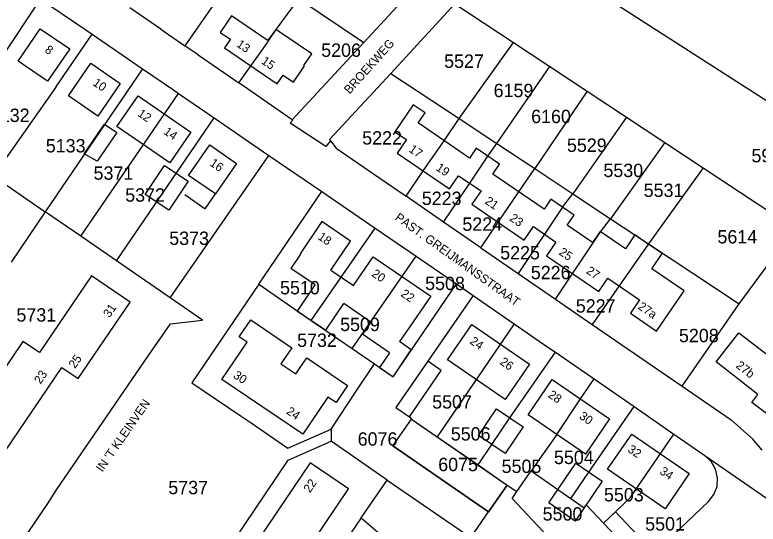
# Model space of a CAD drawing. Extents: x 191922 to 199923, y 328959 to 333350.
# Drawn here: x 196836.9 to 196987.1, y 331400 to 331502.9 of the extents above; entities that cross this region are included whole.
import ezdxf

# ---------------------------------------------------------------- set-up
doc = ezdxf.new("R2010")
doc.units = 0
for name, color, linetype in [('bestemmingsplangebied', 7, 'Continuous'), ('enkelbestemming', 7, 'Continuous'), ('Level 6', 7, 'Continuous'), ('maatvoering - maximum aantal wooneenheden', 7, 'Continuous'), ('Maatvoering_symbolen', 7, 'Continuous'), ('recreatiewoning', 7, 'Continuous')]:
    doc.layers.add(name, color=color, linetype=linetype)

msp = doc.modelspace()

# ---------------------------------------------------------------- linework, layer by layer
at = {"layer": 'bestemmingsplangebied'}
for p, q in [((196941.14, 331516.18), (197028.88, 331459.89)), ((196941.14, 331516.18), (197028.88, 331459.89)), ((196976.38, 331413.85), (196989.68, 331404.65)), ((196977.67, 331412.63), (196976.38, 331413.85)), ((196976.38, 331413.85), (196989.68, 331404.65)), ((196977.67, 331412.63), (196976.38, 331413.85)), ((196978.55, 331411.1), (196977.67, 331412.63)), ((196978.55, 331411.1), (196977.67, 331412.63)), ((196978.95, 331409.37), (196978.55, 331411.1)), ((196978.95, 331409.37), (196978.55, 331411.1)), ((196978.82, 331407.6), (196978.95, 331409.37)), ((196978.82, 331407.6), (196978.95, 331409.37)), ((196978.18, 331405.95), (196978.82, 331407.6)), ((196978.18, 331405.95), (196978.82, 331407.6)), ((196977.09, 331404.55), (196978.18, 331405.95)), ((196977.09, 331404.55), (196978.18, 331405.95)), ((196963.76, 331391.93), (196977.09, 331404.55)), ((196963.76, 331391.93), (196977.09, 331404.55))]:
    msp.add_line(p, q, dxfattribs=at)
at = {"layer": 'Level 6'}
for p, q in [((196920.51, 331511.43), (196907.44, 331497.32)), ((196878.75, 331507.36), (196871.26, 331496.67)), ((196833.88, 331493.71), (196842.12, 331506.11)), ((196842.12, 331506.11), (196851.06, 331500)), ((196889.72, 331499.92), (196894.32, 331506.18)), ((196894.32, 331506.18), (196907.44, 331497.32)), ((196866.42, 331500), (196860.15, 331504.31)), ((196912.9, 331491.06), (196925.86, 331505.11)), ((196925.86, 331505.11), (196937.72, 331497.28)), ((196851.06, 331500), (196852.56, 331498.98)), ((196866.42, 331500), (196871.26, 331496.67)), ((196888.05, 331497.65), (196889.72, 331499.92)), ((196845.22, 331488.31), (196852.56, 331498.98)), ((196852.56, 331498.98), (196862.73, 331492.02)), ((196873.94, 331494.83), (196871.26, 331496.67)), ((196882.19, 331489.15), (196888.15, 331497.58)), ((196888.15, 331497.58), (196888.05, 331497.65)), ((196907.44, 331497.32), (196892.98, 331481.71)), ((196926.71, 331481.93), (196937.72, 331497.28)), ((196937.72, 331497.28), (196945.02, 331492.47)), ((196873.94, 331494.83), (196882.19, 331489.15)), ((196934.32, 331476.9), (196945.02, 331492.47)), ((196945.02, 331492.47), (196952.57, 331487.48)), ((196862.73, 331492.02), (196843.03, 331463.07)), ((196862.73, 331492.02), (196869, 331487.73)), ((196912.9, 331491.06), (196900.52, 331477.71)), ((196912.9, 331491.06), (196926.71, 331481.93)), ((196892.98, 331481.71), (196882.19, 331489.15)), ((196845.22, 331488.31), (196832.54, 331470.35)), ((196869, 331487.73), (196870.01, 331487.03)), ((196850.24, 331458.2), (196870.01, 331487.03)), ((196870.01, 331487.03), (196877.23, 331482.08)), ((196952.57, 331487.48), (196942.01, 331471.82)), ((196952.57, 331487.48), (196960.53, 331482.23)), ((196857.49, 331453.23), (196877.23, 331482.08)), ((196877.23, 331482.08), (196888.26, 331474.5)), ((196892.53, 331480.99), (196893.09, 331481.64)), ((196893.09, 331481.64), (196892.98, 331481.71)), ((196923.71, 331477.47), (196926.71, 331481.93)), ((196926.71, 331481.93), (196934.32, 331476.9)), ((196960.53, 331482.23), (196949.67, 331466.75)), ((196960.53, 331482.23), (196968.3, 331477.11)), ((196899.74, 331476.3), (196892.53, 331480.99)), ((196900.73, 331477.43), (196899.74, 331476.3)), ((196900.52, 331477.71), (196900.73, 331477.43)), ((196900.73, 331477.43), (196901.87, 331475.94)), ((196919.47, 331471.35), (196923.71, 331477.47)), ((196968.3, 331477.11), (196957.32, 331461.69)), ((196968.3, 331477.11), (196976.05, 331471.99)), ((196901.87, 331475.94), (196910.71, 331469.87)), ((196932.51, 331474.37), (196934.32, 331476.9)), ((196934.32, 331476.9), (196942.01, 331471.82)), ((196868.32, 331445.72), (196888.26, 331474.5)), ((196888.26, 331474.5), (196898.93, 331467.2)), ((196928.84, 331468.91), (196932.51, 331474.37)), ((196916, 331466.23), (196919.47, 331471.35)), ((196938.78, 331467.13), (196942.01, 331471.82)), ((196942.01, 331471.82), (196949.67, 331466.75)), ((196976.05, 331471.99), (196964.97, 331456.64)), ((196976.05, 331471.99), (196994.53, 331459.77)), ((196832.54, 331470.35), (196843.03, 331463.07)), ((196910.71, 331469.87), (196916, 331466.23)), ((196923.54, 331461.04), (196928.84, 331468.91)), ((196886.21, 331448.47), (196898.93, 331467.2)), ((196898.93, 331467.2), (196909.71, 331459.83)), ((196934.58, 331461.01), (196938.78, 331467.13)), ((196947.6, 331464.02), (196949.67, 331466.75)), ((196949.67, 331466.75), (196957.32, 331461.69)), ((196923.54, 331461.04), (196916, 331466.23)), ((196947.6, 331464.02), (196938.64, 331450.65)), ((196843.03, 331463.07), (196836.17, 331452.91)), ((196850.24, 331458.2), (196843.03, 331463.07)), ((196931.08, 331455.85), (196923.54, 331461.04)), ((196931.08, 331455.85), (196934.58, 331461.01)), ((196955.28, 331459.05), (196957.32, 331461.69)), ((196957.32, 331461.69), (196962.21, 331458.46)), ((196896.82, 331441.17), (196909.71, 331459.83)), ((196909.71, 331459.83), (196918.03, 331454.14)), ((196983.32, 331444.51), (196994.53, 331459.77)), ((196857.49, 331453.23), (196850.24, 331458.2)), ((196946.17, 331445.47), (196955.28, 331459.05)), ((196962.21, 331458.46), (196964.97, 331456.64)), ((196964.97, 331456.64), (196953.6, 331440.35)), ((196964.97, 331456.64), (196983.32, 331444.51)), ((196931.08, 331455.85), (196938.64, 331450.65)), ((196868.32, 331445.72), (196857.49, 331453.23)), ((196905.1, 331435.47), (196918.03, 331454.14)), ((196918.03, 331454.14), (196926.17, 331448.57)), ((196938.64, 331450.65), (196946.17, 331445.47)), ((196913.36, 331429.78), (196926.17, 331448.57)), ((196926.17, 331448.57), (196929.53, 331446.17)), ((196886.21, 331448.47), (196872.68, 331428.56)), ((196886.21, 331448.47), (196896.82, 331441.17)), ((196874.85, 331441.2), (196868.32, 331445.72)), ((196929.53, 331446.17), (196920.36, 331432.94)), ((196929.53, 331446.17), (196937.84, 331440.47)), ((196946.17, 331445.47), (196953.6, 331440.35)), ((196971.79, 331427.84), (196983.32, 331444.51)), ((196868.34, 331440.45), (196874.85, 331441.2)), ((196896.82, 331441.17), (196905.1, 331435.47)), ((196864.06, 331434.28), (196868.34, 331440.45)), ((196937.84, 331440.47), (196922.27, 331417.63)), ((196937.84, 331440.47), (196944.66, 331435.78)), ((196953.6, 331440.35), (196971.79, 331427.84)), ((196905.1, 331435.47), (196909.6, 331432.38)), ((196944.66, 331435.78), (196946.16, 331434.75)), ((196862.3, 331431.7), (196864.06, 331434.28)), ((196936.95, 331421.5), (196946.16, 331434.75)), ((196946.16, 331434.75), (196953.97, 331429.35)), ((196905.89, 331426.86), (196909.6, 331432.38)), ((196909.6, 331432.38), (196913.36, 331429.78)), ((196920.36, 331432.94), (196913.91, 331423.53)), ((196845.35, 331406.9), (196862.3, 331431.7)), ((196951.25, 331425.29), (196953.97, 331429.35)), ((196953.97, 331429.35), (196962.08, 331423.74)), ((196872.68, 331428.56), (196882.64, 331421.78)), ((196971.79, 331427.84), (196981.65, 331421.04)), ((196900.82, 331419.18), (196905.89, 331426.86)), ((196946.42, 331418.13), (196951.25, 331425.29)), ((196913.91, 331423.53), (196916.65, 331421.65)), ((196952.92, 331410.52), (196962.08, 331423.74)), ((196962.08, 331423.74), (196970.08, 331418.2)), ((196882.64, 331421.78), (196884.5, 331420.57)), ((196916.65, 331421.65), (196917.06, 331421.23)), ((196933.31, 331416.08), (196936.95, 331421.5)), ((196884.5, 331420.57), (196892.09, 331415.33)), ((196913.3, 331415.83), (196917.06, 331421.23)), ((196917.06, 331421.23), (196922.27, 331417.63)), ((196981.65, 331421.04), (196986.08, 331417.19)), ((196892.09, 331415.33), (196900.82, 331419.18)), ((196900.82, 331419.18), (196900.86, 331416.76)), ((196922.27, 331417.63), (196930.54, 331411.96)), ((196946.42, 331418.13), (196941.28, 331410.77)), ((196961.28, 331405.28), (196970.08, 331418.2)), ((196970.08, 331418.2), (196976.38, 331413.85)), ((196987.92, 331414.91), (196986.08, 331417.19)), ((196892.17, 331412.93), (196900.86, 331416.76)), ((196912.14, 331408.91), (196900.86, 331416.76)), ((196913.3, 331415.83), (196932.64, 331402.48)), ((196930.54, 331411.96), (196933.31, 331416.08)), ((196874.11, 331386.24), (196892.17, 331412.93)), ((196930.54, 331411.96), (196936.38, 331407.89)), ((196938.38, 331406.58), (196941.28, 331410.77)), ((196941.28, 331410.77), (196946.68, 331407.01)), ((196949.31, 331405.17), (196952.92, 331410.52)), ((196906.89, 331401.24), (196912.14, 331408.91)), ((196912.14, 331408.91), (196929.07, 331397.28)), ((196843.55, 331404.19), (196845.35, 331406.9)), ((196932.64, 331402.48), (196936.38, 331407.89)), ((196936.38, 331407.89), (196938.38, 331406.58)), ((196937.39, 331405.15), (196938.38, 331406.58)), ((196946.68, 331407.01), (196949.31, 331405.17)), ((196947.1, 331394.93), (196937.39, 331405.15)), ((196949.31, 331405.17), (196952, 331403.3)), ((196955.88, 331400.22), (196961.28, 331405.28)), ((196833.17, 331388.86), (196843.55, 331404.19)), ((196952, 331403.3), (196952.39, 331403.89)), ((196952.39, 331403.89), (196955.88, 331400.22)), ((196929.07, 331397.28), (196932.64, 331402.48)), ((196906.89, 331401.24), (196899.1, 331389.87)), ((196906.89, 331401.24), (196931.37, 331380.71)), ((196955.88, 331400.22), (196963.76, 331391.93))]:
    msp.add_line(p, q, dxfattribs=at)
at = {"layer": 'recreatiewoning'}
for p, q in [((196880.67, 331502.7), (196878.43, 331499.36)), ((196888.08, 331497.63), (196880.67, 331502.7)), ((196837.6, 331493.57), (196842.06, 331500.09)), ((196842.06, 331500.09), (196848, 331496.04)), ((196889.65, 331499.96), (196888.08, 331497.63)), ((196896.95, 331495.05), (196889.65, 331499.96)), ((196878.43, 331499.36), (196880.49, 331497.96)), ((196880.49, 331497.96), (196879.31, 331496.22)), ((196848, 331496.04), (196843.54, 331489.51)), ((196879.31, 331496.22), (196889.95, 331488.95)), ((196895.32, 331492.67), (196896.95, 331495.05)), ((196843.54, 331489.51), (196837.6, 331493.57)), ((196847.74, 331486.55), (196852.26, 331493.11)), ((196852.26, 331493.11), (196858.21, 331489.01)), ((196893.2, 331489.27), (196895.46, 331492.58)), ((196895.46, 331492.58), (196895.32, 331492.67)), ((196889.95, 331488.95), (196891.14, 331490.68)), ((196891.14, 331490.68), (196893.2, 331489.27)), ((196858.21, 331489.01), (196853.69, 331482.45)), ((196853.69, 331482.45), (196847.74, 331486.55)), ((196857.55, 331480.31), (196861.84, 331486.55)), ((196861.84, 331486.55), (196872.5, 331479.2)), ((196917.42, 331484.73), (196913.72, 331479.27)), ((196919.82, 331483.08), (196917.42, 331484.73)), ((196918.45, 331481.08), (196919.82, 331483.08)), ((196850.91, 331474.8), (196855.05, 331480.82)), ((196855.05, 331480.82), (196857.53, 331479.11)), ((196868.22, 331472.97), (196857.55, 331480.31)), ((196928.81, 331473.97), (196918.45, 331481.08)), ((196857.53, 331479.11), (196853.56, 331473.34)), ((196872.5, 331479.2), (196868.22, 331472.97)), ((196913.72, 331479.27), (196916.05, 331477.69)), ((196916.05, 331477.69), (196914.19, 331474.97)), ((196872.02, 331470.44), (196876.29, 331476.65)), ((196876.29, 331476.65), (196881.71, 331472.89)), ((196930.18, 331475.97), (196928.81, 331473.97)), ((196934.89, 331472.74), (196930.18, 331475.97)), ((196853.56, 331473.34), (196850.91, 331474.8)), ((196914.19, 331474.97), (196924.76, 331467.72)), ((196881.71, 331472.89), (196877.44, 331466.72)), ((196933.52, 331470.74), (196934.89, 331472.74)), ((196863.27, 331466.61), (196867.17, 331472.47)), ((196867.17, 331472.47), (196871.94, 331469.3)), ((196877.44, 331466.72), (196872.02, 331470.44)), ((196924.76, 331467.72), (196926.6, 331470.4)), ((196926.6, 331470.4), (196931.17, 331467.36)), ((196943.89, 331463.63), (196933.52, 331470.74)), ((196871.94, 331469.3), (196868.04, 331463.44)), ((196868.04, 331463.44), (196863.27, 331466.61)), ((196871.27, 331466.58), (196875.38, 331463.73)), ((196875.38, 331463.73), (196877.44, 331466.72)), ((196931.17, 331467.36), (196929.3, 331464.65)), ((196945.26, 331465.63), (196943.89, 331463.63)), ((196949.96, 331462.4), (196945.26, 331465.63)), ((196929.3, 331464.65), (196939.86, 331457.39)), ((196948.57, 331460.37), (196949.96, 331462.4)), ((196898.96, 331461.14), (196894.56, 331454.63)), ((196904.77, 331457.2), (196898.96, 331461.14)), ((196939.86, 331457.39), (196941.73, 331460.1)), ((196941.73, 331460.1), (196946.26, 331456.99)), ((196953.66, 331456.87), (196948.57, 331460.37)), ((196955.18, 331459.11), (196953.66, 331456.87)), ((196955.22, 331459.09), (196955.18, 331459.11)), ((196960.31, 331455.64), (196955.22, 331459.09)), ((196962.2, 331458.44), (196960.31, 331455.64)), ((196964.74, 331456.72), (196962.2, 331458.44)), ((196900.8, 331451.33), (196904.77, 331457.2)), ((196946.26, 331456.99), (196944.39, 331454.24)), ((196967.76, 331454.68), (196964.74, 331456.72)), ((196894.64, 331454.57), (196892.69, 331451.68)), ((196894.56, 331454.63), (196894.64, 331454.57)), ((196965.66, 331451.58), (196967.76, 331454.68)), ((196905.34, 331448.19), (196909.36, 331454.03)), ((196909.36, 331454.03), (196921, 331446.04)), ((196944.39, 331454.24), (196954.96, 331447.01)), ((196897.64, 331448.33), (196892.69, 331451.68)), ((196972.21, 331447.15), (196965.66, 331451.58)), ((196852.41, 331450.19), (196841.87, 331434.67)), ((196860.24, 331444.87), (196852.41, 331450.19)), ((196900.8, 331451.33), (196905.34, 331448.19)), ((196954.96, 331447.01), (196956.79, 331449.69)), ((196956.79, 331449.69), (196963.18, 331445.29)), ((196894.06, 331443.02), (196897.64, 331448.33)), ((196966.62, 331438.98), (196972.21, 331447.15)), ((196921, 331446.04), (196916.07, 331438.93)), ((196849.72, 331429.42), (196860.24, 331444.87)), ((196899.79, 331439.16), (196903.43, 331444.55)), ((196908.85, 331440.83), (196903.43, 331444.55)), ((196963.18, 331445.29), (196961.33, 331442.61)), ((196894.06, 331443.02), (196899.79, 331439.16)), ((196961.33, 331442.61), (196966.62, 331438.98)), ((196882.24, 331437.81), (196884.58, 331441.27)), ((196884.58, 331441.27), (196892.89, 331435.64)), ((196908.85, 331440.83), (196907.15, 331438.35)), ((196924.37, 331433.22), (196929.27, 331440.35)), ((196929.27, 331440.35), (196940.92, 331432.35)), ((196912.63, 331434.58), (196907.15, 331438.35)), ((196916.07, 331438.93), (196914.64, 331436.87)), ((196978.63, 331432.76), (196983.25, 331438.68)), ((196983.25, 331438.68), (196991.9, 331431.94)), ((196838.56, 331436.92), (196817.71, 331406.21)), ((196841.87, 331434.67), (196838.56, 331436.92)), ((196878.77, 331429.2), (196883.86, 331436.77)), ((196883.86, 331436.77), (196882.24, 331437.81)), ((196917.04, 331435.18), (196914.64, 331436.87)), ((196892.89, 331435.64), (196890.7, 331432.4)), ((196913.36, 331429.78), (196917.04, 331435.18)), ((196893.72, 331430.36), (196895.91, 331433.6)), ((196895.91, 331433.6), (196904.17, 331428.02)), ((196912.63, 331434.58), (196910.63, 331431.65)), ((196890.7, 331432.4), (196893.72, 331430.36)), ((196920.36, 331432.94), (196913.91, 331423.53)), ((196923.07, 331431.02), (196920.36, 331432.94)), ((196936.01, 331425.21), (196924.37, 331433.22)), ((196940.92, 331432.35), (196936.01, 331425.21)), ((196987.07, 331426.16), (196978.63, 331432.76)), ((196825.55, 331400.9), (196846.41, 331431.67)), ((196846.41, 331431.67), (196849.72, 331429.42)), ((196910.63, 331431.65), (196913.36, 331429.78)), ((196916.65, 331421.65), (196923.07, 331431.02)), ((196895.12, 331418.15), (196878.77, 331429.2)), ((196940.63, 331422.11), (196945.5, 331429.23)), ((196945.5, 331429.23), (196957.1, 331421.28)), ((196904.17, 331428.02), (196901.83, 331424.57)), ((196985.87, 331424.6), (196987.07, 331426.16)), ((196900.2, 331425.67), (196895.12, 331418.15)), ((196901.83, 331424.57), (196900.2, 331425.67)), ((196990.77, 331420.85), (196985.87, 331424.6)), ((196913.91, 331423.53), (196916.65, 331421.65)), ((196930.59, 331417.9), (196934.23, 331423.32)), ((196934.23, 331423.32), (196939.65, 331419.68)), ((196952.23, 331414.16), (196940.63, 331422.11)), ((196913.3, 331415.83), (196917.06, 331421.23)), ((196917.06, 331421.23), (196936.38, 331407.89)), ((196957.1, 331421.28), (196952.23, 331414.16)), ((196939.65, 331419.68), (196936.02, 331414.26)), ((196936.02, 331414.26), (196930.59, 331417.9)), ((196956.71, 331411.07), (196961.59, 331418.19)), ((196961.59, 331418.19), (196973.2, 331410.23)), ((196932.64, 331402.48), (196913.3, 331415.83)), ((196896.62, 331412.38), (196875.82, 331381.66)), ((196904.37, 331407.13), (196896.62, 331412.38)), ((196944.83, 331404.3), (196950.29, 331412.34)), ((196950.29, 331412.34), (196955.61, 331408.66)), ((196968.34, 331403.09), (196956.71, 331411.07)), ((196973.2, 331410.23), (196968.34, 331403.09)), ((196955.61, 331408.66), (196950.17, 331400.58)), ((196883.57, 331376.41), (196904.37, 331407.13)), ((196936.38, 331407.89), (196932.64, 331402.48)), ((196950.17, 331400.58), (196944.83, 331404.3)), ((196955.88, 331400.22), (196958.3, 331402.5)), ((196958.3, 331402.5), (196962.77, 331397.79)), ((196960.35, 331395.51), (196955.88, 331400.22))]:
    msp.add_line(p, q, dxfattribs=at)

# ---------------------------------------------------------------- texts
at = {"layer": 'enkelbestemming'}
for s, p in [('5206', (196898.83, 331494.41)), ('5527', (196923.67, 331492.19)), ('6159', (196933.67, 331486.27)), ('5132', (196831.87, 331481.25)), ('6160', (196941.26, 331481.02)), ('5222', (196907.12, 331476.69)), ('5133', (196843.17, 331475.1)), ('5529', (196948.49, 331475.21)), ('5906', (196985.78, 331473.1)), ('5530', (196955.86, 331470.12)), ('5371', (196852.82, 331469.58)), ('5531', (196964, 331466.1)), ('5372', (196859.22, 331465.15)), ('5223', (196919.16, 331464.48)), ('5224', (196927.36, 331459.26)), ('5373', (196868.12, 331456.41)), ('5614', (196978.91, 331456.71)), ('5225', (196935, 331453.49)), ('5226', (196941.19, 331449.48)), ('5510', (196890.51, 331446.42)), ('5508', (196919.83, 331447.29)), ('5227', (196950.28, 331442.74)), ('5731', (196837.23, 331440.92)), ('5509', (196902.65, 331439)), ('5732', (196893.96, 331435.81)), ('5208', (196971.13, 331436.75)), ('5507', (196921.26, 331423.34)), ('6076', (196906.2, 331415.85)), ('5506', (196925.02, 331416.88)), ('5504', (196945.87, 331412.13)), ('6075', (196922.48, 331410.7)), ('5505', (196935.29, 331410.33)), ('5737', (196867.93, 331406.04)), ('5503', (196955.98, 331404.59)), ('5500', (196943.58, 331400.71)), ('5501', (196964.31, 331398.7))]:
    msp.add_text(s, height=2.7, dxfattribs=at).set_placement(p)
at = {"layer": 'maatvoering - maximum aantal wooneenheden'}
for s, rotation, p in [('8', 325.7217, (196842.82, 331495.46)), ('13', 325.6421, (196881.57, 331496.61)), ('15', 325.6421, (196886.58, 331493.2)), ('10', 325.4354, (196852.52, 331488.8)), ('12', 325.4354, (196861.58, 331482.6)), ('14', 325.4354, (196866.85, 331478.97)), ('17', 325.5624, (196916.41, 331475.38)), ('16', 325.3085, (196876.17, 331472.59)), ('19', 325.5624, (196921.87, 331471.64)), ('21', 325.5151, (196931.76, 331464.9)), ('23', 325.5151, (196936.76, 331461.46)), ('18', 325.8963, (196898.01, 331457.68)), ('25', 325.6421, (196946.72, 331454.59)), ('27', 325.6421, (196952.24, 331450.81)), ('20', 325.5624, (196908.89, 331450.23)), ('22', 325.5624, (196914.78, 331446.18)), ('31', 55.7691, (196856.07, 331441.6)), ('27a', 325.5624, (196962.7, 331443.61)), ('24', 325.5151, (196928.72, 331436.6)), ('25', 55.7691, (196849.08, 331431.31)), ('26', 325.5151, (196934.78, 331432.43)), ('27b', 321.9942, (196982.49, 331431.77)), ('23', 55.8488, (196842.1, 331428.16)), ('30', 325.9284, (196880.9, 331429.69)), ('28', 325.5624, (196944.53, 331425.77)), ('24', 325.9284, (196891.65, 331422.42)), ('30', 325.5624, (196950.83, 331421.45)), ('32', 325.5624, (196960.62, 331414.74)), ('34', 325.5624, (196967.08, 331410.31)), ('22', 55.8963, (196896.55, 331406.21))]:
    msp.add_text(s, height=1.75, rotation=rotation, dxfattribs=at).set_placement(p)
at = {"layer": 'Maatvoering_symbolen'}
for s, rotation, p in [('BROEKWEG', 48.2473, (196904.58, 331486.78)), ('PAST. GREIJMANSSTRAAT', 324.3224, (196913.59, 331461.6)), ("IN 'T KLEINVEN", 55.2758, (196854.61, 331410.4))]:
    msp.add_text(s, height=1.75, rotation=rotation, dxfattribs=at).set_placement(p)

doc.saveas('drawing.dxf')
